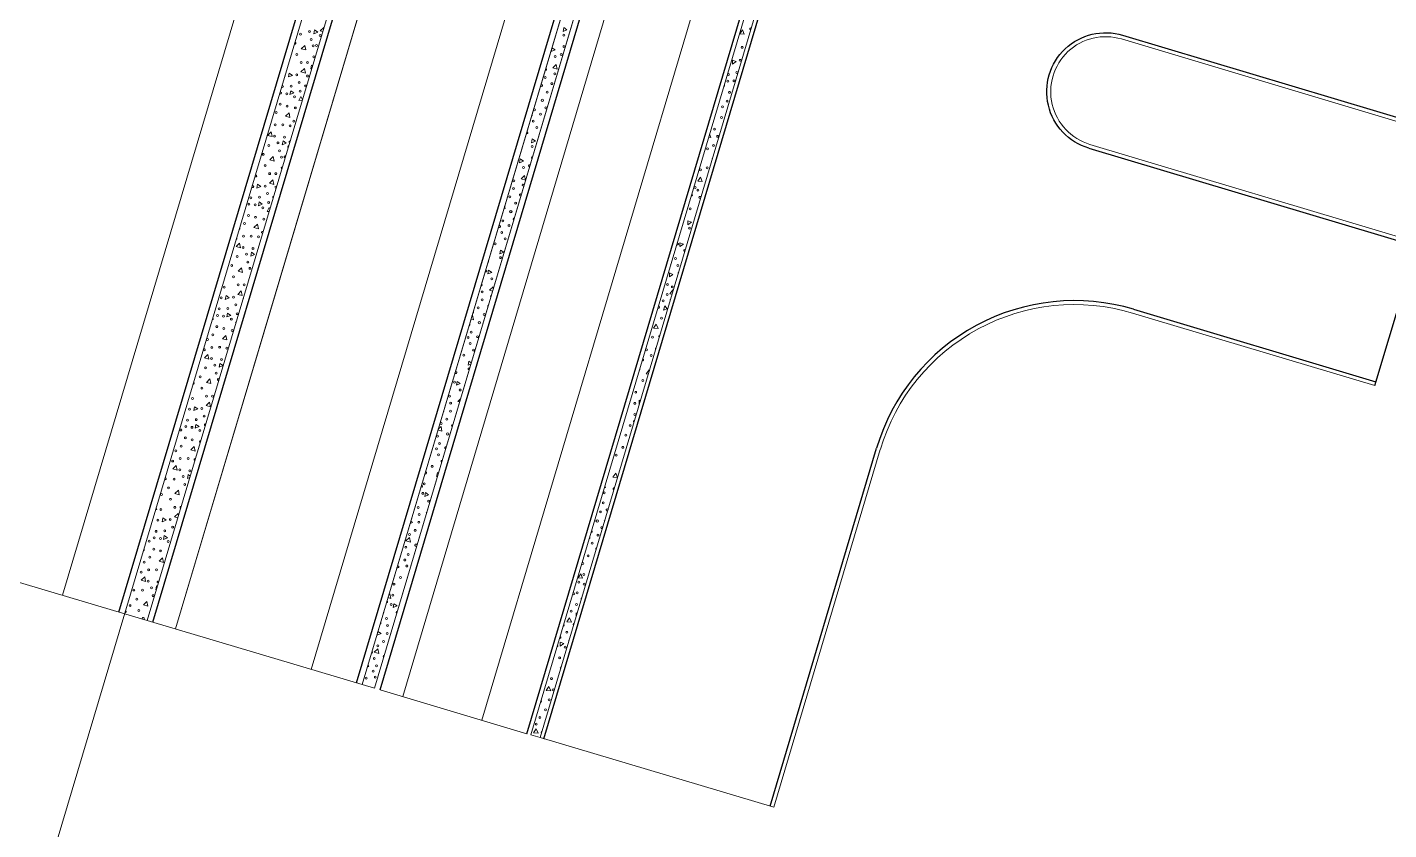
# Model space of a CAD drawing. Extents: x 2536801 to 2538856, y 7112140 to 7131569.
# Drawn here: x 2537018.6 to 2537249.5, y 7112295.4 to 7112431.5 of the extents above; entities that cross this region are included whole.
import ezdxf

# ---------------------------------------------------------------- set-up
doc = ezdxf.new("R2010")
doc.units = 0
doc.header["$LTSCALE"] = 100
doc.header["$MEASUREMENT"] = 0
for name, color, linetype, lineweight in [('D_BOC_FR', 3, 'Continuous', 13), ('D_BOC_RMP', 1, 'Continuous', 13), ('D_BOC_XST', 4, 'Continuous', 13), ('D_CTB_1', 2, 'Continuous', 0), ('D_EOS_ML', 7, 'Continuous', 30), ('D_EOS_RMP', 1, 'Continuous', 30), ('D_EOT_FR', 3, 'Continuous', 13), ('D_EOT_ML', 7, 'Continuous', 13), ('D_EOT_RMP', 1, 'Continuous', 13), ('D_FOC_FR', 3, 'Continuous', 30), ('D_FOC_RMP', 1, 'Continuous', 30), ('D_FOC_XST', 4, 'Continuous', 30), ('D_RIPRAP_1', 7, 'Continuous', 0)]:
    doc.layers.add(name, color=color, linetype=linetype, lineweight=lineweight)

msp = doc.modelspace()

# ---------------------------------------------------------------- linework, layer by layer
at = {"layer": 'D_BOC_FR', "lineweight": 0}
for p, q in [((2537105.56, 7112311.03), (2537171.46, 7112532.39)), ((2537145.18, 7112299.24), (2537163.24, 7112359.91))]:
    msp.add_line(p, q, dxfattribs=at)
at = {"layer": 'D_BOC_RMP', "lineweight": 0}
msp.add_line((2537103.97, 7112311.51), (2537151.47, 7112471.08), dxfattribs=at)
at = {"layer": 'D_BOC_XST', "lineweight": 0}
for p, q in [((2537204.14, 7112429.49), (2537259.7, 7112412.86)), ((2537198.79, 7112411.61), (2537254.35, 7112394.98)), ((2537205.99, 7112383.01), (2537247.09, 7112370.71))]:
    msp.add_line(p, q, dxfattribs=at)
at = {"layer": 'D_BOC_XST', "lineweight": 0, "extrusion": (0, 0, -1)}
msp.add_arc((-2537201.46, 7112420.55), 9.33, 286.6601, 106.6606, dxfattribs=at)
at = {"layer": 'D_BOC_XST', "lineweight": 0}
msp.add_arc((2537196.15, 7112350.12), 34.33, 73.3399, 163.4234, dxfattribs=at)
at = {"layer": 'D_CTB_1', "linetype": 'Continuous', "lineweight": 0, "ltscale": 0.025}
for p, q in [((2536983.67, 7112159.49), (2537239.58, 7113017.84)), ((2537038.94, 7112330.89), (2537243.42, 7113016.7)), ((2537075.36, 7112320.03), (2537143.55, 7112548.76)), ((2537077.45, 7112319.41), (2537116.15, 7112449.42))]:
    msp.add_line(p, q, dxfattribs=at)
at = {"layer": 'D_EOS_ML'}
msp.add_line((2537034.15, 7112332.32), (2537238.62, 7113018.13), dxfattribs=at)
at = {"layer": 'D_EOS_ML', "lineweight": 13}
for p, q in [((2536876.99, 7112379.18), (2537075.36, 7112320.03)), ((2537078.41, 7112319.12), (2537103.33, 7112311.7))]:
    msp.add_line(p, q, dxfattribs=at)
at = {"layer": 'D_EOS_RMP'}
for p, q in [((2537039.9, 7112330.61), (2537244.37, 7113016.42)), ((2537078.41, 7112319.12), (2537117.11, 7112449.14))]:
    msp.add_line(p, q, dxfattribs=at)
at = {"layer": 'D_EOT_FR'}
msp.add_line((2537105.56, 7112311.03), (2537145.18, 7112299.24), dxfattribs=at)
at = {"layer": 'D_EOT_ML'}
msp.add_line((2537024.57, 7112335.18), (2537229.04, 7113020.99), dxfattribs=at)
at = {"layer": 'D_EOT_RMP'}
for p, q in [((2537043.74, 7112329.46), (2537243.82, 7113000.56)), ((2537066.74, 7112322.61), (2537135.02, 7112551.65)), ((2537082.25, 7112317.98), (2537129.75, 7112477.55)), ((2537095.66, 7112313.98), (2537143.16, 7112473.55))]:
    msp.add_line(p, q, dxfattribs=at)
at = {"layer": 'D_FOC_FR'}
for p, q in [((2537106.2, 7112310.84), (2537172.1, 7112532.22)), ((2537144.54, 7112299.43), (2537162.6, 7112360.1))]:
    msp.add_line(p, q, dxfattribs=at)
at = {"layer": 'D_FOC_RMP'}
for p, q in [((2537074.4, 7112320.32), (2537142.59, 7112549.04)), ((2537103.33, 7112311.7), (2537150.83, 7112471.27))]:
    msp.add_line(p, q, dxfattribs=at)
at = {"layer": 'D_FOC_XST'}
for p, q in [((2537247.09, 7112370.71), (2537266.97, 7112437.13)), ((2537204.33, 7112430.13), (2537259.89, 7112413.5)), ((2537198.6, 7112410.97), (2537254.16, 7112394.34)), ((2537206.18, 7112383.65), (2537247.28, 7112371.35))]:
    msp.add_line(p, q, dxfattribs=at)
at = {"layer": 'D_FOC_XST', "extrusion": (0, 0, -1)}
msp.add_arc((-2537201.46, 7112420.55), 10, 286.6601, 106.6606, dxfattribs=at)
at = {"layer": 'D_FOC_XST'}
for centre, radius, start, end in [((2537207.2, 7112439.71), 10, 253.3394, 253.3399), ((2537196.15, 7112350.12), 35, 73.3399, 163.4234)]:
    msp.add_arc(centre, radius, start, end, dxfattribs=at)
at = {"layer": 'D_RIPRAP_1', "color": 7, "linetype": 'Continuous', "lineweight": 0}
msp.add_line((2537105.56, 7112311.03), (2537103.97, 7112311.51), dxfattribs=at)
at = {"layer": 'D_RIPRAP_1', "color": 7, "lineweight": 13, "flags": 128}
msp.add_lwpolyline([(2537243.82, 7113000.56), (2537231.31, 7112958.61), (2537202.74, 7112862.78), (2537174.17, 7112766.95), (2537145.6, 7112671.11), (2537117.03, 7112575.28), (2537088.45, 7112479.45), (2537059.88, 7112383.62), (2537043.74, 7112329.46), (2537059.88, 7112383.62), (2537088.45, 7112479.45), (2537117.03, 7112575.28), (2537145.6, 7112671.11), (2537174.17, 7112766.95), (2537202.74, 7112862.78), (2537231.31, 7112958.61)], close=True, dxfattribs=at)
at = {"layer": 'D_RIPRAP_1', "color": 7, "lineweight": 0, "flags": 128}
msp.add_lwpolyline([(2537143.55, 7112548.76), (2537075.36, 7112320.03), (2537077.45, 7112319.41), (2537116.15, 7112449.42)], dxfattribs=at)
at = {"layer": 'D_RIPRAP_1', "color": 7, "linetype": 'Continuous', "lineweight": 0, "flags": 128}
for points in [[(2537067.2, 7112430.38), (2537067.32, 7112431.04), (2537067.86, 7112430.66)], [(2537109.44, 7112430.75), (2537109.56, 7112431.41), (2537110.1, 7112431.03)], [(2537140.17, 7112430.29), (2537139.4, 7112430.36), (2537139.87, 7112431.03)], [(2537065.81, 7112427.62), (2537065.06, 7112427.83), (2537065.65, 7112428.4)], [(2537108.44, 7112424.39), (2537107.69, 7112424.6), (2537108.28, 7112425.17)], [(2537138.18, 7112425.24), (2537138.17, 7112425.91), (2537138.78, 7112425.64)], [(2537062.89, 7112423.04), (2537063.01, 7112423.7), (2537063.56, 7112423.32)], [(2537065.76, 7112423.69), (2537065.01, 7112423.9), (2537065.6, 7112424.47)], [(2537063.14, 7112420.06), (2537063.26, 7112420.72), (2537063.8, 7112420.34)], [(2537063.14, 7112416.17), (2537062.39, 7112416.38), (2537062.98, 7112416.95)], [(2537060.1, 7112412.93), (2537059.35, 7112413.14), (2537059.94, 7112413.72)], [(2537061.84, 7112411.53), (2537061.96, 7112412.19), (2537062.5, 7112411.81)], [(2537104.08, 7112411.89), (2537104.2, 7112412.55), (2537104.75, 7112412.17)], [(2537060.45, 7112408.76), (2537059.71, 7112408.97), (2537060.29, 7112409.55)], [(2537102.06, 7112408.5), (2537102.18, 7112409.16), (2537102.73, 7112408.78)], [(2537057.54, 7112404.19), (2537057.66, 7112404.85), (2537058.2, 7112404.47)], [(2537060.4, 7112404.83), (2537059.65, 7112405.04), (2537060.24, 7112405.62)], [(2537103.08, 7112405.53), (2537102.33, 7112405.75), (2537102.92, 7112406.32)], [(2537133.05, 7112405.33), (2537132.28, 7112405.4), (2537132.75, 7112406.07)], [(2537057.78, 7112401.21), (2537057.9, 7112401.87), (2537058.44, 7112401.49)], [(2537057.78, 7112397.31), (2537057.03, 7112397.52), (2537057.62, 7112398.1)], [(2537130.6, 7112398), (2537130.6, 7112398.67), (2537131.2, 7112398.4)], [(2537129.27, 7112394.28), (2537129.26, 7112394.95), (2537129.86, 7112394.68)], [(2537054.74, 7112394.07), (2537053.99, 7112394.29), (2537054.58, 7112394.86)], [(2537056.48, 7112392.67), (2537056.6, 7112393.33), (2537057.15, 7112392.95)], [(2537098.72, 7112393.04), (2537098.84, 7112393.7), (2537099.39, 7112393.32)], [(2537055.1, 7112389.91), (2537054.35, 7112390.12), (2537054.94, 7112390.69)], [(2537096.7, 7112389.64), (2537096.83, 7112390.3), (2537097.37, 7112389.92)], [(2537127.48, 7112389.17), (2537127.48, 7112389.84), (2537128.08, 7112389.57)], [(2537052.18, 7112385.33), (2537052.3, 7112385.99), (2537052.84, 7112385.61)], [(2537055.04, 7112385.97), (2537054.29, 7112386.19), (2537054.88, 7112386.76)], [(2537127.1, 7112383.72), (2537126.46, 7112383.53), (2537126.7, 7112384.27)], [(2537052.42, 7112382.35), (2537052.54, 7112383.01), (2537053.09, 7112382.63)], [(2537125.56, 7112380.4), (2537124.79, 7112380.47), (2537125.26, 7112381.14)], [(2537052.43, 7112378.45), (2537051.68, 7112378.67), (2537052.27, 7112379.24)], [(2537049.38, 7112375.22), (2537048.63, 7112375.43), (2537049.22, 7112376)], [(2537051.12, 7112373.82), (2537051.24, 7112374.48), (2537051.79, 7112374.1)], [(2537049.74, 7112371.05), (2537048.99, 7112371.26), (2537049.58, 7112371.84)], [(2537091.35, 7112370.78), (2537091.47, 7112371.44), (2537092.01, 7112371.07)], [(2537049.68, 7112367.12), (2537048.94, 7112367.33), (2537049.52, 7112367.9)], [(2537046.82, 7112366.48), (2537046.94, 7112367.14), (2537047.49, 7112366.76)], [(2537047.06, 7112363.49), (2537047.19, 7112364.15), (2537047.73, 7112363.78)], [(2537047.07, 7112359.6), (2537046.32, 7112359.81), (2537046.91, 7112360.38)], [(2537044.03, 7112356.36), (2537043.28, 7112356.58), (2537043.87, 7112357.15)], [(2537118.68, 7112355.13), (2537117.9, 7112355.19), (2537118.37, 7112355.87)], [(2537044.38, 7112352.2), (2537043.63, 7112352.41), (2537044.22, 7112352.98)], [(2537085.99, 7112351.93), (2537086.11, 7112352.59), (2537086.65, 7112352.21)], [(2537041.46, 7112347.62), (2537041.59, 7112348.28), (2537042.13, 7112347.9)], [(2537041.71, 7112344.64), (2537041.83, 7112345.3), (2537042.37, 7112344.92)], [(2537083.55, 7112344.17), (2537082.8, 7112344.38), (2537083.39, 7112344.95)], [(2537041.71, 7112340.74), (2537040.96, 7112340.96), (2537041.55, 7112341.53)], [(2537038.67, 7112337.51), (2537037.92, 7112337.72), (2537038.51, 7112338.29)], [(2537112.75, 7112338.07), (2537111.98, 7112338.14), (2537112.45, 7112338.81)], [(2537039.02, 7112333.34), (2537038.28, 7112333.55), (2537038.87, 7112334.13)], [(2537080.63, 7112333.07), (2537080.75, 7112333.73), (2537081.3, 7112333.35)], [(2537110.86, 7112330.62), (2537110.09, 7112330.69), (2537110.56, 7112331.36)], [(2537078.19, 7112325.31), (2537077.44, 7112325.53), (2537078.03, 7112326.1)], [(2537108.98, 7112326.56), (2537108.98, 7112327.23), (2537109.58, 7112326.97)], [(2537107.35, 7112318.98), (2537106.58, 7112319.05), (2537107.05, 7112319.72)], [(2537105.2, 7112311.77), (2537104.43, 7112311.84), (2537104.9, 7112312.51)]]:
    msp.add_lwpolyline(points, close=True, dxfattribs=at)
for points in [[(2537068.71, 7112430.73), (2537068.28, 7112430.85), (2537068.87, 7112431.43), (2537068.89, 7112431.33)], [(2537107.55, 7112428), (2537108.08, 7112427.63), (2537107.42, 7112427.35), (2537107.52, 7112427.9)], [(2537066.85, 7112424.47), (2537066.69, 7112424.41), (2537066.81, 7112425.07), (2537066.99, 7112424.95)], [(2537065.25, 7112419.12), (2537064.62, 7112419.07), (2537064.99, 7112419.75), (2537065.26, 7112419.17)], [(2537063.11, 7112411.95), (2537062.92, 7112412), (2537063.21, 7112412.28)], [(2537134.28, 7112413.35), (2537134.51, 7112412.79), (2537134.13, 7112412.82)], [(2537059.62, 7112400.25), (2537059.26, 7112400.21), (2537059.63, 7112400.89), (2537059.74, 7112400.66)], [(2537099.54, 7112401.13), (2537099.62, 7112400.74), (2537099.44, 7112400.79)], [(2537097.5, 7112386.74), (2537096.98, 7112386.89), (2537097.57, 7112387.46), (2537097.63, 7112387.17)], [(2537127.95, 7112386.23), (2537127.57, 7112386.27), (2537128.04, 7112386.94), (2537128.11, 7112386.77)], [(2537053.99, 7112381.37), (2537053.9, 7112381.36), (2537054.1, 7112381.71)], [(2537094, 7112382.57), (2537094.1, 7112382.67), (2537094.26, 7112381.88), (2537093.84, 7112382)], [(2537093.81, 7112374.37), (2537093.37, 7112374.18), (2537093.49, 7112374.84), (2537093.87, 7112374.57)], [(2537090.96, 7112372.35), (2537090.96, 7112372.34), (2537090.96, 7112372.34)], [(2537123.91, 7112372.66), (2537123.56, 7112372.69), (2537124.03, 7112373.37), (2537124.08, 7112373.24)], [(2537091.9, 7112367.95), (2537091.62, 7112368.03), (2537092.05, 7112368.46)], [(2537122.41, 7112367.63), (2537122.34, 7112367.58), (2537122.33, 7112368.25), (2537122.57, 7112368.15)], [(2537089.2, 7112366.45), (2537089.29, 7112366.39), (2537089.16, 7112366.33)], [(2537088.28, 7112363.35), (2537088.75, 7112363.81), (2537088.91, 7112363.02), (2537088.23, 7112363.21)], [(2537088.17, 7112355.39), (2537088.01, 7112355.33), (2537088.13, 7112355.99), (2537088.31, 7112355.86)], [(2537046.17, 7112355.13), (2537045.77, 7112354.96), (2537045.89, 7112355.62), (2537046.24, 7112355.37)], [(2537085.49, 7112354.02), (2537085.6, 7112353.48), (2537085.35, 7112353.55)], [(2537116.54, 7112353.74), (2537116.67, 7112353.43), (2537116.45, 7112353.45)], [(2537040.47, 7112350.02), (2537040.54, 7112349.69), (2537040.39, 7112349.73)], [(2537044.14, 7112348.32), (2537043.58, 7112348.48), (2537044.17, 7112349.05), (2537044.24, 7112348.67)], [(2537086.31, 7112349.17), (2537086.26, 7112349.18), (2537086.34, 7112349.25)], [(2537083.62, 7112347.75), (2537083.93, 7112347.53), (2537083.5, 7112347.35)], [(2537116.49, 7112347.73), (2537116.44, 7112347.74), (2537116.53, 7112347.87)], [(2537040.51, 7112336.15), (2537040.41, 7112336.1), (2537040.53, 7112336.76), (2537040.67, 7112336.67)], [(2537079.89, 7112335.22), (2537080.09, 7112335.41), (2537080.25, 7112334.63), (2537079.75, 7112334.77)], [(2537111.66, 7112331.52), (2537111.65, 7112331.51), (2537111.64, 7112332.18), (2537111.83, 7112332.09)], [(2537078.05, 7112329.04), (2537078.58, 7112328.68), (2537077.91, 7112328.39), (2537078.01, 7112328.91)], [(2537076.36, 7112323.4), (2537076.5, 7112323.11), (2537076.27, 7112323.09)], [(2537109.07, 7112322.8), (2537108.95, 7112322.81), (2537109.16, 7112323.11)]]:
    msp.add_lwpolyline(points, dxfattribs=at)
at = {"layer": 'D_RIPRAP_1', "color": 7, "linetype": 'Continuous', "lineweight": 0}
for centre, radius in [((2537064.91, 7112430.3), 0.163), ((2537066.47, 7112430.73), 0.163), ((2537066.72, 7112429.38), 0.163), ((2537068.28, 7112430.08), 0.163), ((2537109.58, 7112430.12), 0.163), ((2537067.07, 7112428.31), 0.163), ((2537067.66, 7112428.37), 0.163), ((2537109.6, 7112428.21), 0.163), ((2537139.83, 7112428.07), 0.163), ((2537064.29, 7112426.86), 0.163), ((2537065.05, 7112425.5), 0.163), ((2537066.09, 7112425.51), 0.163), ((2537067.18, 7112426.47), 0.163), ((2537108.09, 7112426.53), 0.163), ((2537109.12, 7112426.87), 0.163), ((2537139.47, 7112425.87), 0.163), ((2537064.28, 7112423.41), 0.163), ((2537066.1, 7112423.21), 0.163), ((2537106.42, 7112422.97), 0.163), ((2537108.05, 7112423.56), 0.163), ((2537137.47, 7112423.46), 0.163), ((2537138.9, 7112423.82), 0.163), ((2537062.6, 7112420.2), 0.163), ((2537063.33, 7112421.5), 0.163), ((2537064.68, 7112422.13), 0.163), ((2537064.89, 7112420.62), 0.163), ((2537065.75, 7112421.52), 0.163), ((2537106.77, 7112420.49), 0.163), ((2537107.56, 7112421.91), 0.163), ((2537137.38, 7112422.32), 0.163), ((2537137.66, 7112420.44), 0.163), ((2537138.43, 7112422.4), 0.163), ((2537061.47, 7112418.42), 0.163), ((2537062.64, 7112418.1), 0.163), ((2537063.92, 7112419.69), 0.163), ((2537105.95, 7112419.09), 0.199), ((2537136.5, 7112417.97), 0.163), ((2537137.25, 7112418.95), 0.163), ((2537060.79, 7112417.04), 0.163), ((2537063.81, 7112415.54), 0.163), ((2537064.05, 7112417.79), 0.163), ((2537104.4, 7112415.55), 0.163), ((2537104.6, 7112417.49), 0.163), ((2537105.63, 7112416.72), 0.163), ((2537106.51, 7112417.83), 0.163), ((2537136.3, 7112416.17), 0.163), ((2537060.61, 7112414.91), 0.163), ((2537061.93, 7112414.92), 0.163), ((2537063.15, 7112414.77), 0.163), ((2537104.99, 7112414.46), 0.163), ((2537135.15, 7112414.21), 0.163), ((2537059.56, 7112411.44), 0.163), ((2537060.54, 7112413), 0.163), ((2537061.11, 7112411.88), 0.163), ((2537062.23, 7112412.84), 0.163), ((2537104.22, 7112411.27), 0.163), ((2537134.96, 7112411.45), 0.163), ((2537135.66, 7112412.98), 0.163), ((2537058.62, 7112409.93), 0.163), ((2537061.36, 7112410.53), 0.163), ((2537061.71, 7112409.45), 0.163), ((2537133.92, 7112410.87), 0.163), ((2537058.94, 7112408.01), 0.163), ((2537059.7, 7112406.65), 0.163), ((2537060.73, 7112406.65), 0.163), ((2537102.73, 7112407.68), 0.163), ((2537132.74, 7112407.31), 0.163), ((2537133.86, 7112407.65), 0.163), ((2537058.92, 7112404.55), 0.163), ((2537101.06, 7112404.11), 0.163), ((2537101.1, 7112405.44), 0.163), ((2537131.86, 7112404.29), 0.163), ((2537056.5, 7112402.57), 0.163), ((2537057.98, 7112402.65), 0.163), ((2537059.32, 7112403.27), 0.163), ((2537059.53, 7112401.76), 0.163), ((2537100.43, 7112402.74), 0.163), ((2537132.32, 7112403.86), 0.163), ((2537132.63, 7112402.64), 0.163), ((2537056.12, 7112399.57), 0.163), ((2537056.19, 7112401.47), 0.163), ((2537057.25, 7112401.35), 0.163), ((2537058.56, 7112400.84), 0.163), ((2537100.59, 7112400.23), 0.199), ((2537101.41, 7112401.64), 0.163), ((2537131.01, 7112400.7), 0.163), ((2537055.43, 7112398.18), 0.163), ((2537057.28, 7112399.25), 0.163), ((2537058.69, 7112398.93), 0.163), ((2537099.24, 7112398.63), 0.163), ((2537100.28, 7112397.87), 0.163), ((2537130.86, 7112397.42), 0.163), ((2537055.25, 7112396.06), 0.163), ((2537056.58, 7112396.06), 0.163), ((2537057.79, 7112395.92), 0.163), ((2537099.04, 7112396.69), 0.163), ((2537099.63, 7112395.6), 0.163), ((2537054.2, 7112392.59), 0.163), ((2537055.18, 7112394.15), 0.163), ((2537055.76, 7112393.02), 0.163), ((2537056.87, 7112393.98), 0.163), ((2537097.95, 7112394.74), 0.163), ((2537053.26, 7112391.07), 0.163), ((2537056, 7112391.67), 0.163), ((2537056.36, 7112390.6), 0.163), ((2537098.86, 7112392.41), 0.163), ((2537128.51, 7112392.25), 0.163), ((2537128.91, 7112391.1), 0.163), ((2537053.58, 7112389.15), 0.163), ((2537097.37, 7112388.82), 0.163), ((2537127.13, 7112387.88), 0.163), ((2537051.47, 7112385.6), 0.163), ((2537051.99, 7112387.41), 0.163), ((2537053.56, 7112385.7), 0.163), ((2537054.34, 7112387.79), 0.163), ((2537055.37, 7112387.79), 0.163), ((2537095.75, 7112386.59), 0.163), ((2537127.11, 7112386.15), 0.163), ((2537127.97, 7112387.44), 0.163), ((2537051.14, 7112383.72), 0.163), ((2537052.62, 7112383.79), 0.163), ((2537053.96, 7112384.42), 0.163), ((2537095.07, 7112383.89), 0.163), ((2537095.71, 7112385.26), 0.163), ((2537126.43, 7112385.11), 0.163), ((2537050.84, 7112382.61), 0.163), ((2537051.89, 7112382.49), 0.163), ((2537053.2, 7112381.98), 0.163), ((2537054.17, 7112382.91), 0.163), ((2537095.23, 7112381.38), 0.199), ((2537096.06, 7112382.78), 0.163), ((2537126.14, 7112382.17), 0.163), ((2537050.07, 7112379.33), 0.163), ((2537050.76, 7112380.71), 0.163), ((2537051.92, 7112380.39), 0.163), ((2537053.33, 7112380.08), 0.163), ((2537093.33, 7112378.86), 0.163), ((2537093.88, 7112379.78), 0.163), ((2537094.92, 7112379.01), 0.163), ((2537124.62, 7112378.95), 0.163), ((2537049.14, 7112378.52), 0.163), ((2537049.89, 7112377.2), 0.163), ((2537051.22, 7112377.21), 0.163), ((2537052.44, 7112377.06), 0.163), ((2537093.69, 7112377.84), 0.163), ((2537094.28, 7112376.75), 0.163), ((2537123.61, 7112376.8), 0.163), ((2537049.82, 7112375.29), 0.163), ((2537050.4, 7112374.17), 0.163), ((2537051.52, 7112375.12), 0.163), ((2537092.6, 7112375.88), 0.163), ((2537124.39, 7112375.81), 0.163), ((2537047.9, 7112372.22), 0.163), ((2537048.84, 7112373.73), 0.163), ((2537050.64, 7112372.81), 0.163), ((2537048.22, 7112370.29), 0.163), ((2537091.02, 7112371.3), 0.163), ((2537092.01, 7112369.97), 0.163), ((2537121.76, 7112369.58), 0.163), ((2537122.99, 7112371.59), 0.163), ((2537046.63, 7112368.55), 0.163), ((2537048.98, 7112368.94), 0.163), ((2537050.02, 7112368.94), 0.163), ((2537090.21, 7112368.93), 0.163), ((2537090.39, 7112367.73), 0.163), ((2537121.6, 7112367.71), 0.163), ((2537045.78, 7112364.86), 0.163), ((2537046.12, 7112366.74), 0.163), ((2537047.26, 7112364.94), 0.163), ((2537048.21, 7112366.84), 0.163), ((2537048.61, 7112365.56), 0.163), ((2537089.72, 7112365.03), 0.163), ((2537090.35, 7112366.4), 0.163), ((2537121.63, 7112365.8), 0.163), ((2537044.63, 7112363.19), 0.163), ((2537045.48, 7112363.76), 0.163), ((2537046.53, 7112363.64), 0.163), ((2537047.85, 7112363.13), 0.163), ((2537088.77, 7112364.31), 0.163), ((2537089.87, 7112362.52), 0.199), ((2537120.82, 7112363.93), 0.163), ((2537044.71, 7112360.47), 0.163), ((2537045.4, 7112361.86), 0.163), ((2537046.57, 7112361.54), 0.163), ((2537088.16, 7112362.16), 0.163), ((2537088.52, 7112360.92), 0.163), ((2537119.57, 7112360.25), 0.163), ((2537120.11, 7112362.3), 0.163), ((2537043.25, 7112357.93), 0.163), ((2537043.79, 7112359.66), 0.163), ((2537044.54, 7112358.35), 0.163), ((2537045.86, 7112358.35), 0.163), ((2537087.97, 7112360), 0.163), ((2537088.33, 7112358.98), 0.163), ((2537118.46, 7112358.94), 0.163), ((2537044.47, 7112356.44), 0.163), ((2537046.16, 7112356.27), 0.163), ((2537087.24, 7112357.03), 0.163), ((2537042.54, 7112353.36), 0.163), ((2537043.48, 7112354.87), 0.163), ((2537045.04, 7112355.31), 0.163), ((2537045.29, 7112353.96), 0.163), ((2537085.92, 7112354.06), 0.163), ((2537041.37, 7112352.27), 0.163), ((2537042.87, 7112351.44), 0.163), ((2537085.67, 7112352.45), 0.163), ((2537086.66, 7112351.11), 0.163), ((2537116.44, 7112352.55), 0.163), ((2537041.27, 7112349.69), 0.163), ((2537043.62, 7112350.08), 0.163), ((2537084.86, 7112350.07), 0.163), ((2537085.03, 7112348.87), 0.163), ((2537115.77, 7112349.29), 0.163), ((2537116.27, 7112350.83), 0.163), ((2537040.76, 7112347.89), 0.163), ((2537042.85, 7112347.99), 0.163), ((2537043.25, 7112346.71), 0.163), ((2537084.99, 7112347.54), 0.163), ((2537115.23, 7112347.76), 0.199), ((2537039.28, 7112344.33), 0.163), ((2537040.12, 7112344.9), 0.163), ((2537040.43, 7112346.01), 0.163), ((2537041.17, 7112344.78), 0.163), ((2537041.9, 7112346.08), 0.163), ((2537042.49, 7112344.27), 0.163), ((2537083.41, 7112345.46), 0.163), ((2537084.36, 7112346.18), 0.163), ((2537114.38, 7112343.99), 0.163), ((2537115.37, 7112345.38), 0.163), ((2537040.04, 7112343), 0.163), ((2537041.21, 7112342.68), 0.163), ((2537082.8, 7112343.3), 0.163), ((2537083.17, 7112342.07), 0.163), ((2537113.68, 7112341.86), 0.163), ((2537038.43, 7112340.8), 0.163), ((2537039.18, 7112339.49), 0.163), ((2537039.36, 7112341.62), 0.163), ((2537040.51, 7112339.5), 0.163), ((2537082.61, 7112341.15), 0.163), ((2537082.97, 7112340.13), 0.163), ((2537112.81, 7112340.55), 0.163), ((2537037.89, 7112339.07), 0.163), ((2537039.11, 7112337.58), 0.163), ((2537080.78, 7112337.05), 0.163), ((2537081.88, 7112338.17), 0.163), ((2537112.13, 7112337.38), 0.163), ((2537112.96, 7112338.69), 0.163), ((2537113.01, 7112337.07), 0.163), ((2537036.66, 7112336.06), 0.163), ((2537038.13, 7112336.02), 0.163), ((2537039.68, 7112336.45), 0.163), ((2537039.93, 7112335.1), 0.163), ((2537080.57, 7112335.2), 0.163), ((2537111.28, 7112335.41), 0.163), ((2537111.84, 7112335.58), 0.163), ((2537036.02, 7112333.41), 0.163), ((2537037.19, 7112334.51), 0.163), ((2537037.51, 7112332.58), 0.163), ((2537080.31, 7112333.59), 0.163), ((2537110.84, 7112332.47), 0.163), ((2537111.73, 7112333.62), 0.163), ((2537079.5, 7112331.22), 0.163), ((2537079.63, 7112328.69), 0.163), ((2537079.67, 7112330.02), 0.163), ((2537110.1, 7112328.89), 0.163), ((2537078.06, 7112326.6), 0.163), ((2537079, 7112327.32), 0.163), ((2537109.82, 7112326.35), 0.163), ((2537077.44, 7112324.44), 0.163), ((2537077.81, 7112323.21), 0.163), ((2537108.87, 7112324.55), 0.163), ((2537076.07, 7112321.12), 0.163), ((2537077.26, 7112322.29), 0.163), ((2537077.61, 7112321.27), 0.163), ((2537107.48, 7112321.03), 0.163), ((2537107.77, 7112319.14), 0.163), ((2537107.11, 7112317.42), 0.163), ((2537105.53, 7112314.46), 0.163), ((2537106.47, 7112315.76), 0.163), ((2537104.91, 7112313.3), 0.163)]:
    msp.add_circle(centre, radius, dxfattribs=at)
for centre, radius, start, end in [((2537141.28, 7112431.21), 0.163, 52.2188, 274.6281), ((2537063.97, 7112428.78), 0.163, 247.4771, 79.3193), ((2537062.7, 7112425.12), 0.163, 325.3476, 1.4488), ((2537062.19, 7112423.31), 0.163, 306.7132, 20.0832), ((2537106.46, 7112424.3), 0.163, 247.9368, 78.8596), ((2537061.55, 7112420.32), 0.163, 209.7327, 117.0637), ((2537061.86, 7112421.43), 0.163, 220.8409, 105.9555), ((2537105.79, 7112421.6), 0.163, 194.6474, 132.149), ((2537136.65, 7112421.6), 0.163, 283.004, 43.8429), ((2537104.04, 7112416.57), 0.163, 288.5255, 38.2709), ((2537103.31, 7112413.59), 0.163, 234.151, 92.6454), ((2537062.93, 7112411.23), 0.163, 84.186, 242.6104), ((2537062.3, 7112409.51), 0.163, 44.8596, 281.9368), ((2537101.74, 7112409.02), 0.163, 315.224, 11.5724), ((2537104.24, 7112409.36), 0.163, 76.5481, 250.2988), ((2537134.91, 7112409.1), 0.163, 139.1718, 187.6751), ((2537061.82, 7112407.61), 0.163, 73.8781, 252.9183), ((2537103.76, 7112408.01), 0.163, 51.3354, 275.5115), ((2537056.83, 7112404.45), 0.163, 204.6573, 122.1391), ((2537057.34, 7112406.26), 0.163, 216.3215, 110.4749), ((2537060.75, 7112404.35), 0.163, 37.2008, 289.5956), ((2537102.69, 7112404.71), 0.163, 9.9308, 316.916), ((2537060.39, 7112402.66), 0.163, 91.2383, 235.5581), ((2537102.2, 7112403.05), 0.163, 9.5759, 317.271), ((2537131.21, 7112403.04), 0.163, 255.6248, 71.2221), ((2537054.5, 7112397.37), 0.163, 284.8445, 41.9519), ((2537098.69, 7112397.71), 0.163, 175.3639, 151.4325), ((2537101.15, 7112398.97), 0.163, 78.4077, 248.4392), ((2537053.97, 7112395.64), 0.163, 292.8506, 33.9458), ((2537058.46, 7112396.69), 0.163, 36.0795, 290.7169), ((2537128.85, 7112394.73), 0.163, 213.6995, 113.1474), ((2537130.08, 7112393.61), 0.163, 49.0281, 277.8188), ((2537096.38, 7112390.16), 0.163, 211.1649, 115.6315), ((2537096.64, 7112391.77), 0.163, 293.5949, 33.2015), ((2537127.57, 7112391.29), 0.163, 314.2724, 12.5745), ((2537129.12, 7112389.79), 0.163, 114.0617, 212.7852), ((2537095.57, 7112387.78), 0.163, 249.1715, 77.6249), ((2537097.33, 7112385.85), 0.163, 110.7136, 216.1333), ((2537055.39, 7112385.5), 0.163, 147.7844, 179.012), ((2537096.84, 7112384.2), 0.163, 110.516, 216.3309), ((2537125.66, 7112384.01), 0.163, 214.8636, 111.9832), ((2537127.78, 7112385.2), 0.163, 123.7793, 203.0676), ((2537049.99, 7112382.04), 0.163, 263.4754, 63.3211), ((2537093.51, 7112381.01), 0.163, 262.031, 64.7654), ((2537094.13, 7112383.17), 0.163, 272.5433, 54.2531), ((2537125.84, 7112379.04), 0.163, 83.9821, 242.8648), ((2537048.61, 7112376.78), 0.163, 186.7296, 140.0669), ((2537053.1, 7112377.83), 0.163, 144.7356, 182.0608), ((2537125.3, 7112376.96), 0.163, 115.4469, 211.4), ((2537122.94, 7112375.08), 0.163, 236.3173, 90.5295), ((2537051, 7112371.74), 0.163, 25.8408, 300.9556), ((2537091.28, 7112372.91), 0.163, 188.1332, 138.6632), ((2537093.51, 7112373.56), 0.163, 50.1334, 276.7135), ((2537122.31, 7112373.42), 0.163, 284.9769, 41.87), ((2537046.73, 7112371.12), 0.163, 265.1599, 61.6365), ((2537048.81, 7112364.05), 0.163, 67.4088, 259.3876), ((2537090.7, 7112363.92), 0.163, 71.598, 255.2488), ((2537121.54, 7112364.65), 0.163, 77.9076, 248.9393), ((2537047.97, 7112361.22), 0.163, 68.895, 257.9014), ((2537089.56, 7112360.16), 0.163, 66.3539, 260.493), ((2537047.08, 7112358.2), 0.163, 70.5295, 256.2669), ((2537086.79, 7112358.84), 0.163, 309.239, 17.5574), ((2537088.92, 7112357.89), 0.163, 76.6995, 250.1473), ((2537086.13, 7112355.9), 0.163, 225.695, 101.1014), ((2537042.01, 7112354.91), 0.163, 225.2306, 101.5658), ((2537118.08, 7112353.21), 0.163, 59.8823, 266.9646), ((2537045.64, 7112352.89), 0.163, 128.0562, 198.7402), ((2537044.66, 7112350.08), 0.163, 71.0726, 255.7238), ((2537116.91, 7112349.65), 0.163, 9.9904, 316.8565), ((2537116.02, 7112346.63), 0.163, 18.0293, 308.8176), ((2537113.84, 7112344.92), 0.163, 279.9694, 46.8775), ((2537114.21, 7112345.93), 0.163, 256.3723, 70.4746), ((2537038.28, 7112342.86), 0.163, 275.7305, 51.0659), ((2537084.52, 7112343.66), 0.199, 24.1549, 302.692), ((2537115.17, 7112343.03), 0.163, 101.4377, 225.4092), ((2537081.43, 7112339.98), 0.163, 206.8305, 119.9659), ((2537040.8, 7112337.41), 0.163, 42.6291, 284.1674), ((2537079.5, 7112334.07), 0.163, 267.317, 59.4794), ((2537112.67, 7112334.58), 0.163, 107.1492, 219.6976), ((2537035.19, 7112332.39), 0.163, 263.572, 63.2244), ((2537038.27, 7112331.22), 0.163, 293.4842, 213.3123), ((2537078.4, 7112330.45), 0.163, 278.1914, 48.605), ((2537078.88, 7112332.35), 0.163, 318.2848, 8.5116), ((2537081.3, 7112332.26), 0.163, 80.2061, 246.6408), ((2537111.3, 7112330.22), 0.163, 80.0351, 246.8118), ((2537108.9, 7112328.02), 0.163, 247.1972, 79.6497), ((2537109.47, 7112330.07), 0.163, 262.5302, 64.3167), ((2537076.97, 7112325.5), 0.163, 260.3686, 66.4278), ((2537108.43, 7112326.6), 0.163, 263.0364, 63.8105), ((2537110.59, 7112327.44), 0.163, 129.9424, 196.9045), ((2537079.16, 7112324.81), 0.199, 101.6227, 225.2242), ((2537108.78, 7112321.28), 0.163, 146.6682, 180.1787), ((2537105.65, 7112317.18), 0.163, 254.2901, 72.5568), ((2537105.92, 7112311.91), 0.163, 106.1655, 220.6814)]:
    msp.add_arc(centre, radius, start, end, dxfattribs=at)

doc.saveas('drawing.dxf')
